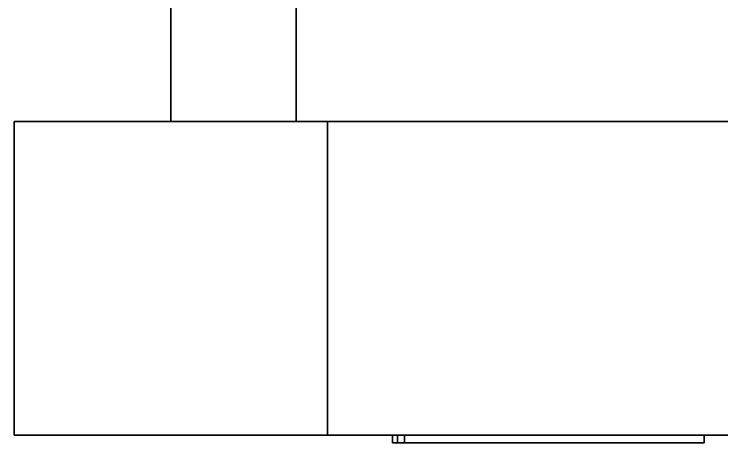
# Model space of a CAD drawing. Header units: millimetres. Extents: x -148 to 148, y -105 to 105.
# Drawn here: x -47.446 to -42.928, y 46.877 to 49.613 of the extents above; entities that cross this region are included whole.
import ezdxf

# ---------------------------------------------------------------- set-up
doc = ezdxf.new("R2010")
doc.units = ezdxf.units.MM
doc.layers.add('粗实线层', color=7, linetype='Continuous', lineweight=35)

msp = doc.modelspace()

# ---------------------------------------------------------------- linework, layer by layer
at = {"layer": '粗实线层', "color": 7, "lineweight": 35, "ltscale": 0.1925}
for p, q in [((-46.4461, 48.927), (-46.4461, 56.6271)), ((-45.6462, 48.927), (-45.6462, 56.6271))]:
    msp.add_line(p, q, dxfattribs=at)
at = {"layer": '粗实线层', "color": 7, "lineweight": 35, "ltscale": 0.05}
for p, q in [((-47.4461, 46.927), (-47.4461, 48.927)), ((-45.4461, 48.927), (-47.4461, 48.927)), ((-45.4461, 46.927), (-45.4461, 48.927)), ((-45.4461, 46.927), (-47.4461, 46.927))]:
    msp.add_line(p, q, dxfattribs=at)
at = {"layer": '粗实线层', "color": 7, "lineweight": 35, "ltscale": 0.375}
for p, q in [((-30.4461, 48.927), (-45.4461, 48.927)), ((-30.4461, 46.927), (-45.4461, 46.927))]:
    msp.add_line(p, q, dxfattribs=at)
at = {"layer": '粗实线层', "color": 7, "lineweight": 35, "ltscale": 0.00125}
for p, q in [((-45.0303, 46.927), (-45.0303, 46.8771)), ((-44.9994, 46.927), (-44.9994, 46.8771)), ((-44.9536, 46.927), (-44.9536, 46.8771)), ((-43.0415, 46.927), (-43.0415, 46.8771))]:
    msp.add_line(p, q, dxfattribs=at)
at = {"layer": '粗实线层', "color": 7, "lineweight": 35, "ltscale": 0.000772285}
msp.add_line((-45.0303, 46.8771), (-44.9994, 46.8771), dxfattribs=at)
at = {"layer": '粗实线层', "color": 7, "lineweight": 35, "ltscale": 0.001145}
msp.add_line((-44.9994, 46.8771), (-44.9536, 46.8771), dxfattribs=at)
at = {"layer": '粗实线层', "color": 7, "lineweight": 35, "ltscale": 0.001697}
msp.add_line((-44.9536, 46.8771), (-44.8857, 46.8771), dxfattribs=at)
at = {"layer": '粗实线层', "color": 7, "lineweight": 35, "ltscale": 0.00225}
msp.add_line((-44.8857, 46.8771), (-44.7958, 46.8771), dxfattribs=at)
at = {"layer": '粗实线层', "color": 7, "lineweight": 35, "ltscale": 0.002802}
msp.add_line((-44.7958, 46.8771), (-44.6837, 46.8771), dxfattribs=at)
at = {"layer": '粗实线层', "color": 7, "lineweight": 35, "ltscale": 0.003354}
msp.add_line((-44.6837, 46.8771), (-44.5495, 46.8771), dxfattribs=at)
at = {"layer": '粗实线层', "color": 7, "lineweight": 35, "ltscale": 0.003906}
msp.add_line((-44.5495, 46.8771), (-44.3933, 46.8771), dxfattribs=at)
at = {"layer": '粗实线层', "color": 7, "lineweight": 35, "ltscale": 0.004458}
msp.add_line((-44.3933, 46.8771), (-44.2149, 46.8771), dxfattribs=at)
at = {"layer": '粗实线层', "color": 7, "lineweight": 35, "ltscale": 0.00501}
msp.add_line((-44.2149, 46.8771), (-44.0145, 46.8771), dxfattribs=at)
at = {"layer": '粗实线层', "color": 7, "lineweight": 35, "ltscale": 0.005563}
msp.add_line((-44.0145, 46.8771), (-43.792, 46.8771), dxfattribs=at)
at = {"layer": '粗实线层', "color": 7, "lineweight": 35, "ltscale": 0.006115}
msp.add_line((-43.792, 46.8771), (-43.5474, 46.8771), dxfattribs=at)
at = {"layer": '粗实线层', "color": 7, "lineweight": 35, "ltscale": 0.001656}
msp.add_line((-43.5474, 46.8771), (-43.4812, 46.8771), dxfattribs=at)
at = {"layer": '粗实线层', "color": 7, "lineweight": 35, "ltscale": 0.001569}
msp.add_line((-43.4812, 46.8771), (-43.4184, 46.8771), dxfattribs=at)
at = {"layer": '粗实线层', "color": 7, "lineweight": 35, "ltscale": 0.001482}
msp.add_line((-43.4184, 46.8771), (-43.3592, 46.8771), dxfattribs=at)
at = {"layer": '粗实线层', "color": 7, "lineweight": 35, "ltscale": 0.001395}
msp.add_line((-43.3592, 46.8771), (-43.3033, 46.8771), dxfattribs=at)
at = {"layer": '粗实线层', "color": 7, "lineweight": 35, "ltscale": 0.001308}
msp.add_line((-43.3033, 46.8771), (-43.251, 46.8771), dxfattribs=at)
at = {"layer": '粗实线层', "color": 7, "lineweight": 35, "ltscale": 0.001221}
msp.add_line((-43.251, 46.8771), (-43.2022, 46.8771), dxfattribs=at)
at = {"layer": '粗实线层', "color": 7, "lineweight": 35, "ltscale": 0.001134}
msp.add_line((-43.2022, 46.8771), (-43.1568, 46.8771), dxfattribs=at)
at = {"layer": '粗实线层', "color": 7, "lineweight": 35, "ltscale": 0.001048}
msp.add_line((-43.1568, 46.8771), (-43.1149, 46.8771), dxfattribs=at)
at = {"layer": '粗实线层', "color": 7, "lineweight": 35, "ltscale": 0.000960541}
msp.add_line((-43.1149, 46.8771), (-43.0765, 46.8771), dxfattribs=at)
at = {"layer": '粗实线层', "color": 7, "lineweight": 35, "ltscale": 0.000873756}
msp.add_line((-43.0765, 46.8771), (-43.0415, 46.8771), dxfattribs=at)

doc.saveas('drawing.dxf')
